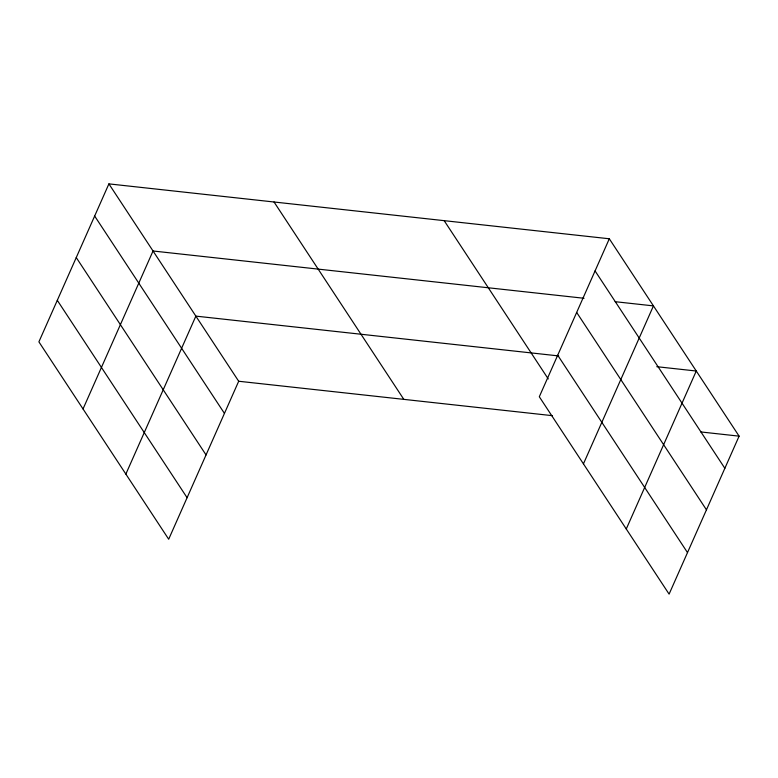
<?xml version="1.0" encoding="UTF-8"?>
<svg xmlns="http://www.w3.org/2000/svg" width="778" height="778" viewBox="0 0 778 778"><rect width="100%" height="100%" fill="white"/><g stroke="black" fill="none" stroke-linecap="round" stroke-linejoin="round"><path stroke-width="1.17" d="M108.901 183.88L38.9 341.853L168.69 539.222L238.69 381.249L108.901 183.88L609.31 238.778L739.1 436.147L669.099 594.12L539.31 396.751L609.31 238.778M83.032 408.956L153.033 250.993L584.035 298.275M125.861 474.084L195.862 316.121L558.653 355.925M583.442 463.853L653.442 305.89L615.145 301.689M626.271 528.982L696.271 371.018L656.778 366.691M238.69 381.249L552.399 415.666M700.803 431.946L739.1 436.147M595.073 270.929L724.853 468.298M576.673 312.445L706.453 509.814M557.709 355.225L687.499 552.594M444.18 220.67L548.266 378.954M274.041 201.998L403.821 399.367M94.653 216.031L224.443 413.4M76.254 257.547L206.044 454.916M57.3 300.327L187.09 497.696"/></g></svg>
